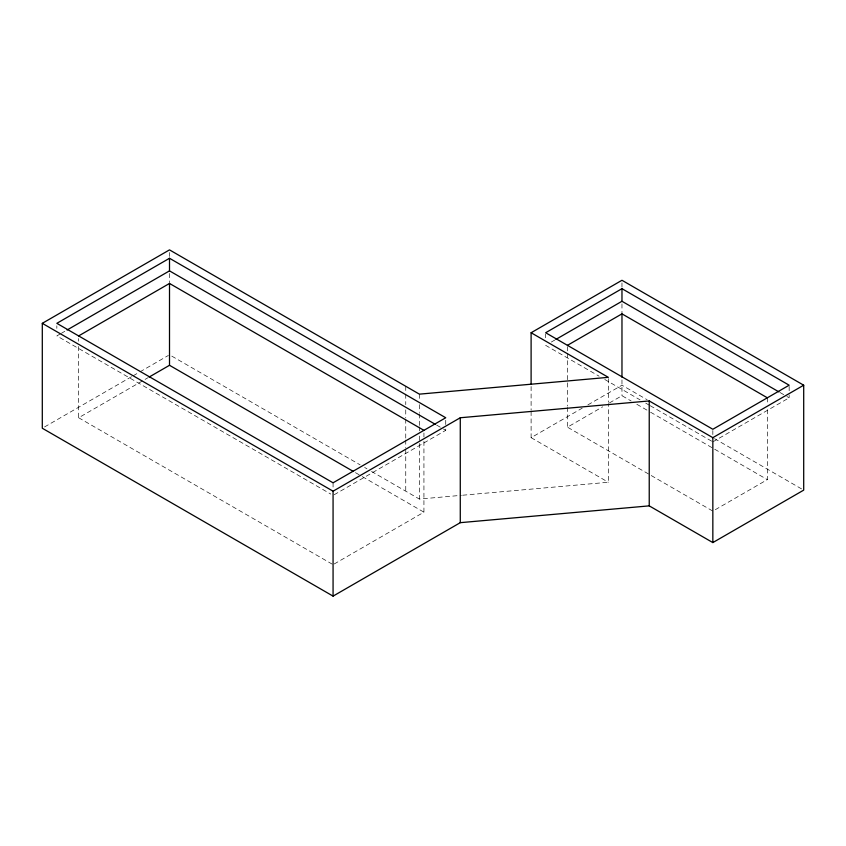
<?xml version="1.0" encoding="UTF-8"?>
<svg xmlns="http://www.w3.org/2000/svg" width="846" height="846" viewBox="0 0 846 846"><rect width="100%" height="100%" fill="white"/><g stroke="black" fill="none" stroke-linecap="round" stroke-linejoin="round"><path stroke-width="0.63" stroke-dasharray="4.23 3.17" d="M60.256 333.948L56.841 335.915L330.786 494.075M61.388 333.292L64.804 331.315M44.574 426.934L132.029 376.438M133.16 375.783L138.839 372.504M139.981 371.849L168.375 355.457M78.646 346.479L78.646 417.755L147.934 377.75M551.338 342.048L554.765 340.071M334.202 494.741L445.736 430.339L445.736 427.822M531.108 411.431L531.108 437.668L582.217 408.153M587.896 404.874L621.969 385.205L647.116 399.724M567.455 407.37L567.455 427.177L602.659 406.841M609.48 402.908L621.969 395.695L631.127 400.983M334.202 563.986L423.931 512.179L423.931 438.26M712.84 441.866L789.159 397.8L789.159 395.272M767.354 409.675L767.354 479.629L712.84 511.111L567.455 427.177M371.521 471.434L419.383 499.066L461.377 495.333M462.688 495.217L608.337 482.252L608.337 403.563M780.065 392.544L785.754 395.822M786.886 396.478L789.159 397.8M714.553 438.651L803.7 490.13M545.649 345.337L599.105 376.195M604.784 379.484L640.041 399.841M645.731 403.119L649.146 405.086M650.278 405.742L711.698 441.2M636.858 404.293L649.442 411.558M650.595 412.224L713.548 448.57M714.701 449.237L767.354 479.629M531.108 437.668L608.337 482.252M436.61 425.073L442.31 428.372M443.452 429.028L445.736 430.339M171.791 356.124L360.1 464.845M364.668 467.478L366.953 468.8M355.479 472.66L361.179 475.96M362.321 476.615L423.931 512.179M78.646 417.755L333.07 564.642M789.159 386.463L789.159 394.014M767.354 397.8L767.354 404.399M712.84 430.529L712.84 434.548M621.969 282.902L621.969 288.158M621.969 303.894L621.969 313.073M621.969 379.854L621.969 395.695M608.337 378.648L608.337 402.252M567.455 346.659L567.455 351.936M567.455 353.258L567.455 406.059M545.649 334.001L545.649 337.776M531.108 386.516L531.108 410.12M445.736 420.272L445.736 426.564M423.931 432.983L423.931 436.948M419.383 394.151L419.383 399.397M419.383 404.642L419.383 412.51M419.383 413.821L419.383 425.623M419.383 426.934L419.383 430.868M419.383 436.113L419.383 499.066M405.752 386.273L405.752 392.84M405.752 394.151L405.752 404.642M405.752 409.887L405.752 417.755M405.752 419.066L405.752 438.736M405.752 440.047L405.752 447.915M405.752 449.226L405.752 491.198M333.07 482.802L333.07 489.094M169.507 252.499L169.507 256.444M169.507 273.491L169.507 282.67M78.646 338.559L78.646 341.192M56.841 325.847L56.841 328.364"/><path stroke-width="1.27" d="M531.108 332.742L621.969 280.28L803.7 385.205L803.7 490.13L712.84 542.582L649.231 505.866L460.277 522.669L333.07 596.123L42.3 428.245L42.3 323.331L169.507 249.877L419.383 394.151L608.337 377.337L531.108 332.742L531.108 383.894M169.507 258.273L56.841 323.331L333.07 482.802L445.736 417.755L169.507 258.273L169.507 270.868L435.468 424.417M67.077 330.003L169.507 270.868M78.646 335.915L169.507 283.452L423.931 430.339M149.065 377.094L169.507 365.292L353.194 471.349M621.969 288.676L545.649 332.742L712.84 429.271L789.159 385.205L621.969 288.676L621.969 301.271L778.923 391.888M555.896 339.415L621.969 301.271M567.455 345.337L621.969 313.855L767.354 397.8M42.3 323.331L333.07 491.198L460.277 417.755L649.231 400.941L712.84 437.668L803.7 385.205M712.84 437.668L712.84 542.582M649.231 400.941L649.231 505.866M621.969 313.855L621.969 377.221M460.277 417.755L460.277 522.669M333.07 491.198L333.07 596.123M169.507 283.452L169.507 365.292"/></g></svg>
